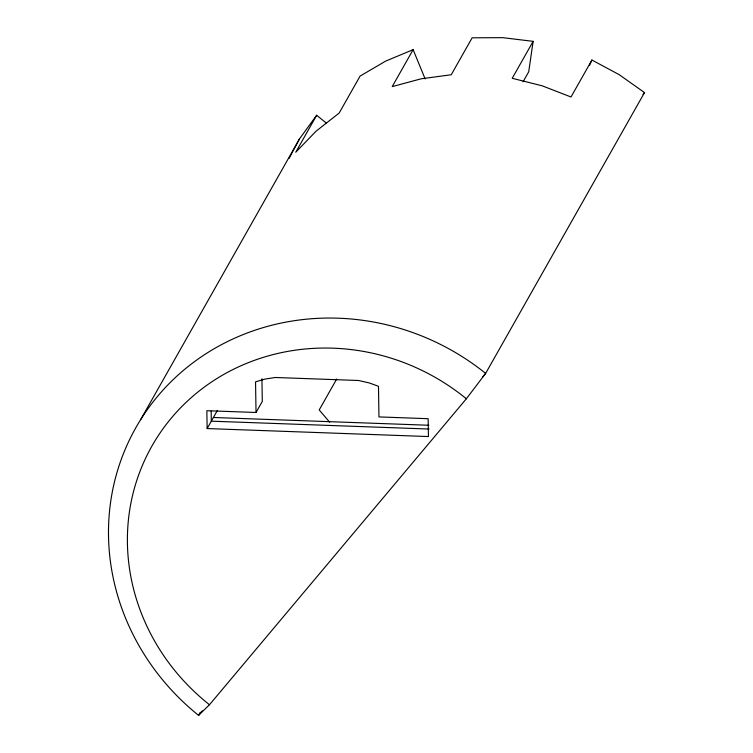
<?xml version="1.0" encoding="UTF-8"?>
<svg xmlns="http://www.w3.org/2000/svg" width="753" height="753" viewBox="0 0 753 753"><rect width="100%" height="100%" fill="white"/><g stroke="black" fill="none" stroke-linecap="round" stroke-linejoin="round"><path stroke-width="1.13" d="M425.144 78.933L413.124 49.66L392.219 86.604L421.228 78.783L451.235 74.763L472.14 37.81L502.646 37.65L533.124 41.349L528.728 71.761L523.071 81.748M589.524 65.389L591.914 60.033L619.23 74.698L644.512 92.591L485.638 373.394L466.352 398.779L209.485 704.742L198.547 715.35A236.96 222.813 29.5 0 1 157.791 396.078A236.96 222.813 29.5 0 1 485.638 373.394L482.617 376.989M289.077 158.412L299.496 138.863L316.655 115.275L326.567 123.247M140.632 419.666L299.496 138.863M316.655 115.275L295.75 152.228L316.072 131.182L339.189 113.025L360.094 76.081L385.621 61.134L413.124 49.66M207.141 428.561L206.849 410.705L256.029 412.484L255.54 381.846L264.774 379.126L275.24 377.488L358.616 380.5L369.139 382.901L378.477 386.289L378.966 416.917L428.137 418.696L428.429 436.552L207.141 428.561L217.429 410.376M256.029 412.484L262.298 401.396L261.931 378.703M336.723 378.985L319.206 409.943L329.71 422.226M533.124 41.349L512.219 78.303L542.151 85.804L571.009 96.986L591.914 60.033M200.279 712.291L198.547 715.35L202.331 710.851M642.996 94.389L644.512 92.591M213.41 417.482L428.843 425.257M429.097 429.041L211.32 421.172L211.16 411.129M209.485 704.742A212.026 199.366 29.5 0 1 171.505 417.868A212.026 199.366 29.5 0 1 466.352 398.779"/></g></svg>
